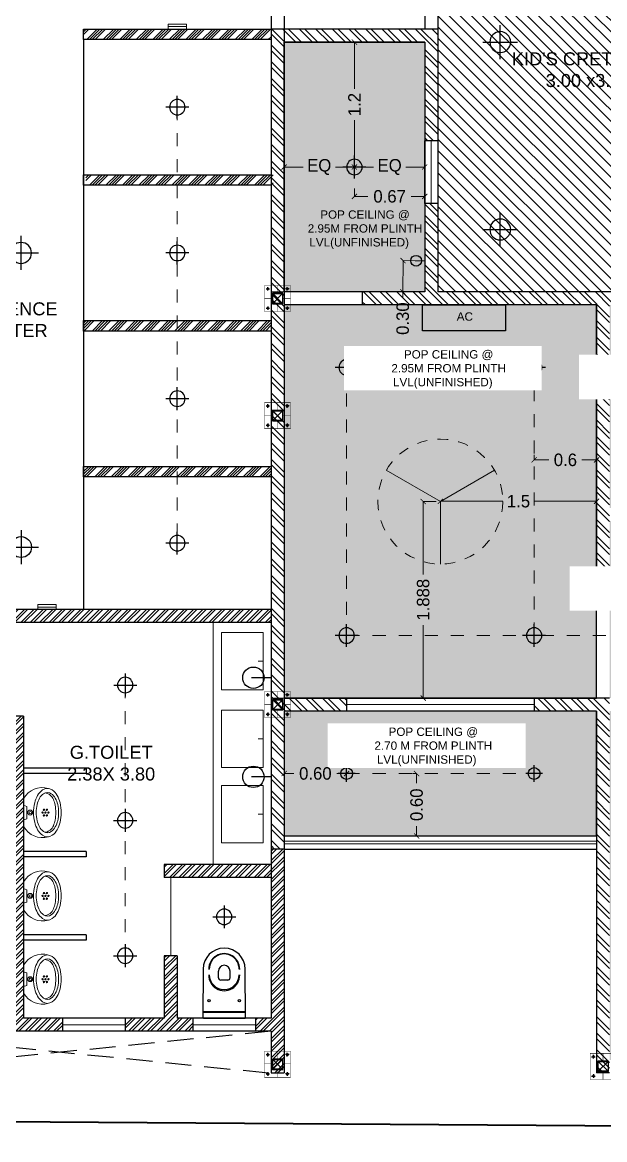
# Model space of a CAD drawing. Header units: metres. Extents: x 494 to 1845, y -666 to 1061.
# Drawn here: x 1524.31 to 1529.9, y 199.04 to 209.77 of the extents above; entities that cross this region are included whole.
import ezdxf

# ---------------------------------------------------------------- set-up
doc = ezdxf.new("R2010")
doc.units = ezdxf.units.M
doc.header["$MEASUREMENT"] = 0
for name, pattern in [('1', [0]), ('141011 - Typical Flr Plans -1 - 1.5 & 1-2 BHK_ Kolshet Namrata1$0$HIDDEN', [0.375, 0.25, -0.125]), ('_ZCAD_DYNDIM_LINETYPE_DATA_NAME_', [0.25, 0.125, -0.125]), ('HIDDEN', [0.375, 0.25, -0.125])]:
    doc.linetypes.add(name, pattern=pattern)
doc.layers.get('Defpoints').update_dxf_attribs({"color": 12})
for name, color, linetype, lineweight in [('01 WALL', 7, 'Continuous', 25), ('A-Wall', 7, 'Continuous', 18), ('A-Wall Hatch', 8, 'Continuous', 9), ('DIMENSION', 8, 'Continuous', 5), ('ele ref line', 44, 'Continuous', 9), ('elec block', 14, 'Continuous', 9), ('Grid', 1, 'Continuous', 25), ('SCPL_BOLTS', 11, 'Continuous', 15), ('SCPL_ST PLATE', 222, 'Continuous', 0), ('VDA - FALSE CEILING', 7, 'Continuous', 5), ('VDA-DOOR', 23, 'Continuous', 5), ('VDA-HATCH', 8, 'Continuous', 9), ('VDA-PLUMBING', 8, 'Continuous', 13), ('VDA-RAILING', 25, 'Continuous', 5), ('VDA-SLIDING DOOR', 4, 'Continuous', 9), ('VDA-WALL', 250, 'Continuous', 25), ('VDA-WINDOW', 5, 'Continuous', 9), ('VDA_FURNITURE', 8, 'Continuous', 13)]:
    doc.layers.add(name, color=color, linetype=linetype, lineweight=lineweight)
for name, color, linetype in [('BASE PLATE', 3, 'Continuous'), ('CEILING', 7, 'Continuous'), ('ceiling elec', 7, 'Continuous'), ('COLUMN', 1, 'Continuous'), ('PLOT - SURVEY', 1, '1'), ('SCPL HIDDEN', 8, 'HIDDEN'), ('SHEET', 7, 'Continuous'), ('TEXT', 7, 'Continuous'), ('VDA-TEXT', 250, '1'), ('VDA-WALL BELOW', 8, 'Continuous'), ('VDA_ELECTRICAL FIXTURES', 7, 'Continuous'), ('VDA_WALL BELOW', 8, '1')]:
    doc.layers.add(name, color=color, linetype=linetype)
doc.styles.add('arial', font='arial.ttf', dxfattribs={"height": 0.3})
doc.styles.add('RS', font='GOTHIC.TTF')
doc.styles.get("Standard").update_dxf_attribs({"font": 'arial.ttf'})
doc.dimstyles.new('SMALL', dxfattribs={"dimtxt": 0.16, "dimasz": 0.05, "dimexe": 0, "dimexo": 0, "dimgap": 0.05, "dimtad": 0, "dimdec": 1, "dimzin": 0, "dimdsep": 46, "dimtxsty": 'RS', "dimblk": 'ARCHTICK', "dimcen": 2.5, "dimclrd": 256, "dimclre": 256, "dimclrt": 5, "dimadec": 0, "dimazin": 0, "dimtfac": 1, "dimtofl": 0, "dimtmove": 0, "dimatfit": 3, "dimldrblk": 'ARCHTICK', "dimfxl": 0, "dimtolj": 1, "dimtzin": 0, "dimarcsym": 0})

# ---------------------------------------------------------------- blocks, each defined once
blk = doc.blocks.new('athath')
at = {"layer": 'BASE PLATE', "const_width": 0.004}
blk.add_lwpolyline([(382058.464, 2057488.134), (382058.714, 2057488.134), (382058.714, 2057487.884), (382058.464, 2057487.884)], close=True, dxfattribs=at)
at = {"layer": 'COLUMN', "color": 5, "lineweight": 30}
for p, q in [((382058.639, 2057488.059), (382058.539, 2057487.959)), ((382058.639, 2057487.959), (382058.539, 2057488.059))]:
    blk.add_line(p, q, dxfattribs=at)
blk.add_lwpolyline([(382058.539, 2057488.059), (382058.539, 2057487.959), (382058.639, 2057487.959), (382058.639, 2057488.059)], close=True, dxfattribs=at)
at = {"layer": 'Grid', "color": 5, "const_width": 0.002}
blk.add_lwpolyline([(382058.539, 2057488.059), (382058.639, 2057488.059), (382058.639, 2057487.959), (382058.539, 2057487.959)], close=True, dxfattribs=at)
at = {"layer": 'Grid', "color": 5}
blk.add_lwpolyline([(382058.542, 2057488.056), (382058.636, 2057488.056), (382058.636, 2057487.962), (382058.542, 2057487.962)], close=True, dxfattribs=at)
at = {"layer": 'SCPL HIDDEN'}
for p, q in [((382058.513, 2057488.102), (382058.479, 2057488.102)), ((382058.496, 2057488.119), (382058.496, 2057488.085)), ((382058.665, 2057488.102), (382058.699, 2057488.102)), ((382058.682, 2057488.119), (382058.682, 2057488.085)), ((382058.513, 2057487.916), (382058.479, 2057487.916)), ((382058.496, 2057487.899), (382058.496, 2057487.933)), ((382058.665, 2057487.916), (382058.699, 2057487.916)), ((382058.682, 2057487.899), (382058.682, 2057487.933))]:
    blk.add_line(p, q, dxfattribs=at)
at = {"layer": 'SCPL_BOLTS'}
for centre in [(382058.496, 2057488.102), (382058.682, 2057488.102), (382058.496, 2057487.916), (382058.682, 2057487.916)]:
    blk.add_circle(centre, 0.0103, dxfattribs=at)
at = {"layer": 'SCPL_ST PLATE', "const_width": 0.002}
for points in [[(382058.586, 2057488.134), (382058.593, 2057488.134), (382058.593, 2057488.059), (382058.586, 2057488.059)], [(382058.464, 2057488.012), (382058.464, 2057488.005), (382058.539, 2057488.005), (382058.539, 2057488.012)], [(382058.586, 2057487.884), (382058.593, 2057487.884), (382058.593, 2057487.959), (382058.586, 2057487.959)], [(382058.639, 2057488.005), (382058.639, 2057488.012), (382058.714, 2057488.012), (382058.714, 2057488.005)]]:
    blk.add_lwpolyline(points, close=True, dxfattribs=at)
blk = doc.blocks.new('RJRTYJTY')
at = {"layer": 'VDA_ELECTRICAL FIXTURES', "color": 1}
for p, q in [((1034.1393, 54.9462), (1034.1393, 55.1921)), ((1034.2643, 55.0691), (1034.0143, 55.0691))]:
    blk.add_line(p, q, dxfattribs=at)
blk.add_circle((1034.1393, 55.0691), 0.0753, dxfattribs=at)
blk = doc.blocks.new('12w')
at = {"layer": 'VDA_ELECTRICAL FIXTURES', "color": 5, "ltscale": 0.1}
for p, q in [((87910.28, 3817.04), (87910.28, 3823.9)), ((87906.82, 3820.47), (87913.75, 3820.47))]:
    blk.add_line(p, q, dxfattribs=at)
blk.add_circle((87910.28, 3820.47), 2.32, dxfattribs=at)
blk = doc.blocks.new('dffdf')
at = {"layer": 'VDA_ELECTRICAL FIXTURES', "color": 3, "lineweight": 0}
blk.add_line((87569.31, 3338.91), (87577.73, 3338.91), dxfattribs=at)
blk.add_lwpolyline([(87569.31, 3340.04), (87577.73, 3340.04), (87577.73, 3337.77), (87569.31, 3337.77)], close=True, dxfattribs=at)
blk = doc.blocks.new('AEYTUU')
at = {"layer": 'VDA_ELECTRICAL FIXTURES', "color": 6, "ltscale": 0.1}
for p, q in [((8244.0215, -3482.7523), (8243.8964, -3482.7523)), ((8243.959, -3482.8142), (8243.959, -3482.6904))]:
    blk.add_line(p, q, dxfattribs=at)
blk.add_circle((8243.959, -3482.7523), 0.0437, dxfattribs=at)
blk = doc.blocks.new('zw$4BD1')
at = {"color": 6}
blk.add_line((0.103, 0.272), (0.103, 0.085), dxfattribs=at)
at = {"layer": 'SHEET', "color": 6}
blk.add_circle((0.103, 0.103), 0.103, dxfattribs=at)
blk = doc.blocks.new('FAN 1')
at = {"layer": 'elec block', "color": 68, "true_color": 0x394d00}
for q in [(-3723.118, 868.374), (-3722.079, 868.374), (-3722.598, 867.474)]:
    blk.add_line((-3722.598, 868.074), q, dxfattribs=at)
at = {"layer": 'elec block', "color": 68, "linetype": '141011 - Typical Flr Plans -1 - 1.5 & 1-2 BHK_ Kolshet Namrata1$0$HIDDEN', "ltscale": 0.15, "true_color": 0x394d00}
blk.add_circle((-3722.598, 868.074), 0.6, dxfattribs=at)
blk = doc.blocks.new('_ArchTick')
at = {"color": 0, "linetype": 'ByBlock', "const_width": 0.15}
blk.add_lwpolyline([(-0.5, -0.5), (0.5, 0.5)], dxfattribs=at)
blk = doc.blocks.new('*D612')
at = {"layer": 'Defpoints', "color": 0, "transparency": 16777216}
for p in [(-1.774, 4.2), (-1.985, 3.901), (-1.775, 3.9)]:
    blk.add_point(p, dxfattribs=at)
at = {"layer": 'DIMENSION', "lineweight": -2, "transparency": 16777216}
for p, q in [((-1.983, 4.201), (-1.985, 3.901)), ((-1.858, 4.2), (-1.983, 4.201)), ((-1.86, 3.9), (-1.985, 3.901)), ((-1.985, 3.901), (-1.985, 3.851))]:
    blk.add_line(p, q, dxfattribs=at)
at = {"layer": 'DIMENSION', "lineweight": -2, "transparency": 16777216, "xscale": 0.05, "yscale": 0.05, "zscale": 0.05}
for p, rotation in [((-1.983, 4.201), 89.71537325175454), ((-1.985, 3.901), 269.7153732517546)]:
    blk.add_blockref('_ArchTick', p, dxfattribs=dict(at, rotation=rotation))
at = {"layer": 'DIMENSION', "color": 5, "transparency": 16777216, "insert": (-1.986, 3.644), "char_height": 0.12, "attachment_point": 5, "rotation": 89.7154, "style": 'RS'}
blk.add_mtext('\\A1;0.30', dxfattribs=at)
blk = doc.blocks.new('*D613')
at = {"layer": 'Defpoints', "color": 0, "transparency": 16777216}
for p in [(-3.125, 5.1), (-3.125, 5.1), (-2.45, 5.1)]:
    blk.add_point(p, dxfattribs=at)
at = {"layer": 'DIMENSION', "lineweight": -2, "transparency": 16777216}
for p, q in [((-3.125, 5.1), (-3.125, 5.1)), ((-3.125, 5.1), (-2.943, 5.1)), ((-2.45, 5.1), (-2.632, 5.1)), ((-2.45, 5.1), (-2.45, 5.1))]:
    blk.add_line(p, q, dxfattribs=at)
at = {"layer": 'DIMENSION', "lineweight": -2, "transparency": 16777216, "xscale": 0.05, "yscale": 0.05, "zscale": 0.05}
for p, rotation in [((-3.125, 5.1), 180.0000000075909), ((-2.45, 5.1), 7.590962805468772e-09)]:
    blk.add_blockref('_ArchTick', p, dxfattribs=dict(at, rotation=rotation))
at = {"layer": 'DIMENSION', "color": 5, "transparency": 16777216, "insert": (-2.788, 5.1), "char_height": 0.12, "attachment_point": 5, "rotation": 0, "style": 'RS'}
blk.add_mtext('\\A1;EQ', dxfattribs=at)
blk = doc.blocks.new('*D614')
at = {"layer": 'Defpoints', "color": 0, "transparency": 16777216}
for p in [(-2.45, 5.174), (-1.775, 5.174), (-1.775, 5.1)]:
    blk.add_point(p, dxfattribs=at)
at = {"layer": 'DIMENSION', "lineweight": -2, "transparency": 16777216}
for p, q in [((-2.45, 5.174), (-2.45, 5.1)), ((-1.775, 5.174), (-1.775, 5.1)), ((-2.45, 5.1), (-2.268, 5.1)), ((-1.775, 5.1), (-1.957, 5.1))]:
    blk.add_line(p, q, dxfattribs=at)
at = {"layer": 'DIMENSION', "lineweight": -2, "transparency": 16777216, "xscale": 0.05, "yscale": 0.05, "zscale": 0.05, "rotation": 180}
blk.add_blockref('_ArchTick', (-2.45, 5.1), dxfattribs=at)
at = {"layer": 'DIMENSION', "lineweight": -2, "transparency": 16777216, "xscale": 0.05, "yscale": 0.05, "zscale": 0.05}
blk.add_blockref('_ArchTick', (-1.775, 5.1), dxfattribs=at)
at = {"layer": 'DIMENSION', "color": 5, "transparency": 16777216, "insert": (-2.112, 5.1), "char_height": 0.12, "attachment_point": 5, "style": 'RS'}
blk.add_mtext('\\A1;EQ', dxfattribs=at)
blk = doc.blocks.new('*D615')
at = {"layer": 'Defpoints', "color": 0, "transparency": 16777216}
for p in [(-2.45, 4.893), (-1.775, 4.893), (-1.775, 4.818)]:
    blk.add_point(p, dxfattribs=at)
at = {"layer": 'DIMENSION', "lineweight": -2, "transparency": 16777216}
for p, q in [((-2.45, 4.893), (-2.45, 4.818)), ((-1.775, 4.893), (-1.775, 4.818)), ((-2.45, 4.818), (-2.32, 4.818)), ((-1.775, 4.818), (-1.905, 4.818))]:
    blk.add_line(p, q, dxfattribs=at)
at = {"layer": 'DIMENSION', "lineweight": -2, "transparency": 16777216, "xscale": 0.05, "yscale": 0.05, "zscale": 0.05, "rotation": 180}
blk.add_blockref('_ArchTick', (-2.45, 4.818), dxfattribs=at)
at = {"layer": 'DIMENSION', "lineweight": -2, "transparency": 16777216, "xscale": 0.05, "yscale": 0.05, "zscale": 0.05}
blk.add_blockref('_ArchTick', (-1.775, 4.818), dxfattribs=at)
at = {"layer": 'DIMENSION', "color": 5, "transparency": 16777216, "insert": (-2.112, 4.818), "char_height": 0.12, "attachment_point": 5, "style": 'RS'}
blk.add_mtext('\\A1;0.67', dxfattribs=at)
blk = doc.blocks.new('*D616')
at = {"layer": 'Defpoints', "color": 0, "transparency": 16777216}
for p in [(-2.45, 6.3), (-2.415, 6.3), (-2.415, 5.1)]:
    blk.add_point(p, dxfattribs=at)
at = {"layer": 'DIMENSION', "lineweight": -2, "transparency": 16777216}
for p, q in [((-2.415, 6.3), (-2.45, 6.3)), ((-2.45, 6.3), (-2.45, 5.851)), ((-2.45, 5.1), (-2.45, 5.549)), ((-2.415, 5.1), (-2.45, 5.1))]:
    blk.add_line(p, q, dxfattribs=at)
at = {"layer": 'DIMENSION', "lineweight": -2, "transparency": 16777216, "xscale": 0.05, "yscale": 0.05, "zscale": 0.05}
for p, rotation in [((-2.45, 6.3), 90), ((-2.45, 5.1), 270)]:
    blk.add_blockref('_ArchTick', p, dxfattribs=dict(at, rotation=rotation))
at = {"layer": 'DIMENSION', "color": 5, "transparency": 16777216, "insert": (-2.45, 5.7), "char_height": 0.12, "attachment_point": 5, "rotation": 90, "style": 'RS'}
blk.add_mtext('\\A1;1.2', dxfattribs=at)
blk = doc.blocks.new('*D640')
at = {"layer": 'Defpoints', "color": 0, "transparency": 16777216}
for p in [(-1.892, -0.725), (-1.892, -1.325), (-1.853, -1.325)]:
    blk.add_point(p, dxfattribs=at)
at = {"layer": 'DIMENSION', "lineweight": -2, "transparency": 16777216}
for p, q in [((-1.892, -0.725), (-1.853, -0.725)), ((-1.853, -0.725), (-1.853, -0.818)), ((-1.853, -1.325), (-1.853, -1.232)), ((-1.892, -1.325), (-1.853, -1.325))]:
    blk.add_line(p, q, dxfattribs=at)
at = {"layer": 'DIMENSION', "lineweight": -2, "transparency": 16777216, "xscale": 0.05, "yscale": 0.05, "zscale": 0.05}
for p, rotation in [((-1.853, -0.725), 90), ((-1.853, -1.325), 270)]:
    blk.add_blockref('_ArchTick', p, dxfattribs=dict(at, rotation=rotation))
at = {"layer": 'DIMENSION', "color": 5, "transparency": 16777216, "insert": (-1.853, -1.025), "char_height": 0.12, "attachment_point": 5, "rotation": 90, "style": 'RS'}
blk.add_mtext('\\A1;0.60', dxfattribs=at)
blk = doc.blocks.new('*D641')
at = {"layer": 'Defpoints', "color": 0, "transparency": 16777216}
for p in [(-3.125, -0.725), (-3.125, -0.805), (-2.525, -0.805)]:
    blk.add_point(p, dxfattribs=at)
at = {"layer": 'DIMENSION', "lineweight": -2, "transparency": 16777216}
for p, q in [((-3.125, -0.805), (-3.125, -0.725)), ((-3.125, -0.725), (-3.032, -0.725)), ((-2.525, -0.725), (-2.618, -0.725)), ((-2.525, -0.805), (-2.525, -0.725))]:
    blk.add_line(p, q, dxfattribs=at)
at = {"layer": 'DIMENSION', "lineweight": -2, "transparency": 16777216, "xscale": 0.05, "yscale": 0.05, "zscale": 0.05, "rotation": 180}
blk.add_blockref('_ArchTick', (-3.125, -0.725), dxfattribs=at)
at = {"layer": 'DIMENSION', "lineweight": -2, "transparency": 16777216, "xscale": 0.05, "yscale": 0.05, "zscale": 0.05}
blk.add_blockref('_ArchTick', (-2.525, -0.725), dxfattribs=at)
at = {"layer": 'DIMENSION', "color": 5, "transparency": 16777216, "insert": (-2.825, -0.725), "char_height": 0.12, "attachment_point": 5, "style": 'RS'}
blk.add_mtext('\\A1;0.60', dxfattribs=at)
blk = doc.blocks.new('*D642')
at = {"layer": 'Defpoints', "color": 0, "transparency": 16777216}
for p in [(-0.725, 2.337), (-0.125, 2.337), (-0.125, 2.287)]:
    blk.add_point(p, dxfattribs=at)
at = {"layer": 'DIMENSION', "lineweight": -2, "transparency": 16777216}
for p, q in [((-0.725, 2.337), (-0.725, 2.287)), ((-0.725, 2.287), (-0.584, 2.287)), ((-0.125, 2.287), (-0.266, 2.287)), ((-0.125, 2.337), (-0.125, 2.287))]:
    blk.add_line(p, q, dxfattribs=at)
at = {"layer": 'DIMENSION', "lineweight": -2, "transparency": 16777216, "xscale": 0.05, "yscale": 0.05, "zscale": 0.05, "rotation": 180}
blk.add_blockref('_ArchTick', (-0.725, 2.287), dxfattribs=at)
at = {"layer": 'DIMENSION', "lineweight": -2, "transparency": 16777216, "xscale": 0.05, "yscale": 0.05, "zscale": 0.05}
blk.add_blockref('_ArchTick', (-0.125, 2.287), dxfattribs=at)
at = {"layer": 'DIMENSION', "color": 5, "transparency": 16777216, "insert": (-0.425, 2.287), "char_height": 0.12, "attachment_point": 5, "style": 'RS'}
blk.add_mtext('\\A1;0.6', dxfattribs=at)
blk = doc.blocks.new('*D643')
at = {"layer": 'Defpoints', "color": 0, "transparency": 16777216}
for p in [(-1.625, 1.888), (-1.625, 0), (-1.79, 0)]:
    blk.add_point(p, dxfattribs=at)
at = {"layer": 'DIMENSION', "lineweight": -2, "transparency": 16777216}
for p, q in [((-1.665, 1.888), (-1.79, 1.888)), ((-1.79, 1.888), (-1.79, 1.187)), ((-1.79, 0), (-1.79, 0.7)), ((-1.665, 0), (-1.79, 0))]:
    blk.add_line(p, q, dxfattribs=at)
at = {"layer": 'DIMENSION', "lineweight": -2, "transparency": 16777216, "xscale": 0.05, "yscale": 0.05, "zscale": 0.05}
for p, rotation in [((-1.79, 1.888), 90.00019656091591), ((-1.79, 0), 270.0001965609159)]:
    blk.add_blockref('_ArchTick', p, dxfattribs=dict(at, rotation=rotation))
at = {"layer": 'DIMENSION', "color": 5, "transparency": 16777216, "insert": (-1.79, 0.944), "char_height": 0.12, "attachment_point": 5, "rotation": 90.0002, "style": 'RS'}
blk.add_mtext('\\A1;1.888', dxfattribs=at)
blk = doc.blocks.new('*D644')
at = {"layer": 'Defpoints', "color": 0, "transparency": 16777216}
for p in [(-1.625, 1.887), (-0.125, 1.89), (-0.125, 1.887)]:
    blk.add_point(p, dxfattribs=at)
at = {"layer": 'DIMENSION', "lineweight": -2, "transparency": 16777216}
for p, q in [((-1.625, 1.887), (-1.625, 1.89)), ((-1.625, 1.89), (-1.025, 1.89)), ((-0.125, 1.89), (-0.725, 1.89)), ((-0.125, 1.887), (-0.125, 1.89))]:
    blk.add_line(p, q, dxfattribs=at)
at = {"layer": 'DIMENSION', "lineweight": -2, "transparency": 16777216, "xscale": 0.05, "yscale": 0.05, "zscale": 0.05}
for p, rotation in [((-1.625, 1.89), 179.999768509962), ((-0.125, 1.89), 359.9997685099619)]:
    blk.add_blockref('_ArchTick', p, dxfattribs=dict(at, rotation=rotation))
at = {"layer": 'DIMENSION', "color": 5, "transparency": 16777216, "insert": (-0.875, 1.89), "char_height": 0.12, "attachment_point": 5, "rotation": 359.9998, "style": 'RS'}
blk.add_mtext('\\A1;1.5', dxfattribs=at)
blk = doc.blocks.new('FDG GHGS')
at = {"layer": 'VDA_ELECTRICAL FIXTURES', "color": 1}
blk.add_lwpolyline([(2747.225, -2336.761), (2751.192, -2336.761), (2751.192, -2338.001), (2747.225, -2338.001)], close=True, dxfattribs=at)
at = {"layer": 'VDA_ELECTRICAL FIXTURES', "extrusion": (-0.000127556, -1.52776e-05, 1), "insert": (2749.25, -2337.113, 0), "char_height": 0.4, "width": 11.8893, "attachment_point": 2, "text_direction": (1, 0, 0.000128)}
blk.add_mtext('AC', dxfattribs=at)
blk = doc.blocks.new('asfsdf')
at = {"layer": 'A-Wall Hatch', "ltscale": 0.1}
h = blk.add_hatch(dxfattribs=at)
h.set_pattern_fill('ANSI32', color=256, scale=0.3, angle=270)
h.set_pattern_definition([(315, (3.125, -3.6), (0.0795495, 0.0795495), []), (315, (3.125, -3.65303), (0.0795495, 0.0795495), [])])
h.paths.add_polyline_path([(1.35, 6), (1.475, 6), (1.475, 6.9), (4.825, 6.9), (4.825, 3.475), (3.575, 3.475), (3.575, 3.35), (5.3, 3.35), (5.3, 3.475), (4.95, 3.475), (4.95, 4.825), (5.3, 4.825), (5.3, 4.95), (4.95, 4.95), (4.95, 7.025), (1.35, 7.025)])
h.paths.add_polyline_path([(-3.25, -1.45), (-3.125, -1.45), (-3.125, 6.3), (-1.775, 6.3), (-1.775, 5.35), (-1.65, 5.35), (-1.65, 6.425), (-3.25, 6.425)])
h.paths.add_polyline_path([(-2.375, 3.775), (-0.125, 3.775), (-0.125, 0.9), (0, 0.9), (0, 3.775), (0.375, 3.775), (0.375, 3.9), (-1.65, 3.9), (-1.65, 4.75), (-1.775, 4.75), (-1.775, 3.9), (-2.375, 3.9)])
h.paths.add_polyline_path([(0.9, -0.125), (3, -0.125), (3, -3.6), (3.125, -3.6), (3.125, 0), (0.9, 0)])
h.paths.add_polyline_path([(5.425, -0.125), (5.425, -2.05), (5.55, -2.05), (5.55, -0.125), (6.425, -0.125), (6.425, 4.95), (6.3, 4.95), (6.3, 0), (5.425, 0)])
h.paths.add_polyline_path([(0.975, 3.7751), (0.975, 3.9), (1.35, 3.9), (1.35, 4.8), (1.475, 4.8), (1.475, 3.9), (2.375, 3.9), (2.375, 3.35), (2.25, 3.35), (2.25, 3.775), (1.475, 3.775), (1.475, 0.9), (1.35, 0.9), (1.35, 1.7), (0.75, 1.7), (0.75, 1.825), (1.35, 1.825), (1.35, 3.775), (0.9809, 3.775), (0.9809, 3.7751)])
h.paths.add_polyline_path([(-0.725, -0.125), (-0.125, -0.125), (-0.125, -3.6), (0, -3.6), (0, 0), (-0.725, 0)])
h.paths.add_polyline_path([(-3.125, -0.125), (-3.125, 0), (-2.525, 0), (-2.525, -0.125)])
h.paths.add_polyline_path([(4.925, -0.125), (4.925, 0), (5.425, 0), (5.425, -0.125)])
at = {"layer": 'VDA-HATCH', "true_color": 0xdbdbdb}
h = blk.add_hatch(color=254, dxfattribs=at)
h.dxf.hatch_style = 1
h.paths.add_polyline_path([(6.3, 0), (1.475, 0), (1.475, 3.775), (2.25, 3.775), (2.25, 3.35), (6.3, 3.35)])
h.paths.add_polyline_path([(1.475, 3.9), (2.375, 3.9), (2.375, 3.475), (4.825, 3.475), (4.825, 6.9), (1.475, 6.9)])
h.paths.add_polyline_path([(-0.125, 3.775), (-3.125, 3.775), (-3.125, 0), (-0.125, 0)])
h.paths.add_polyline_path([(3, -0.125), (0, -0.125), (0, -3.475), (3, -3.475)])
h.paths.add_polyline_path([(-1.775, 3.9), (-3.125, 3.9), (-3.125, 6.3), (-1.775, 6.3)])
h.paths.add_polyline_path([(1.35, 1.825), (0, 1.825), (0, 3.775), (1.35, 3.775)])
h.paths.add_polyline_path([(1.35, 1.7), (0, 1.7), (0, 0), (1.35, 0)])
h.paths.add_polyline_path([(4.95, 4.825), (6.3, 4.825), (6.3, 3.475), (4.95, 3.475)])
at = {"layer": 'VDA-HATCH', "true_color": 0xb2b2b2}
h = blk.add_hatch(color=253, dxfattribs=at)
h.dxf.hatch_style = 1
h.paths.add_polyline_path([(3.125, -1.925), (5.425, -1.925), (5.425, -0.125), (3.125, -0.125)])
h.paths.add_polyline_path([(-3.125, -1.325), (-0.125, -1.325), (-0.125, -0.125), (-3.125, -0.125)])
blk.add_lwpolyline([(-3.125, -0.0001), (-3.25, -0.0001), (-3.25, 3.9), (-3.125, 3.9)], close=True)
at = {"layer": 'CEILING', "color": 6}
for points in [[(-1.775, 3.9), (-3.125, 3.9), (-3.125, 6.3), (-1.775, 6.3)], [(-0.125, 3.775), (-3.125, 3.775), (-3.125, 0), (-0.125, 0)], [(-3.125, -1.325), (-0.125, -1.325), (-0.125, -0.125), (-3.125, -0.125)]]:
    blk.add_lwpolyline(points, close=True, dxfattribs=at)
at = {"layer": 'VDA - FALSE CEILING', "color": 253, "linetype": '_ZCAD_DYNDIM_LINETYPE_DATA_NAME_'}
for p, q in [((1.9641, 0.6), (-0.6141, 0.6)), ((-2.525, -0.725), (-0.7251, -0.725))]:
    blk.add_line(p, q, dxfattribs=at)
blk.add_lwpolyline([(-2.525, 0.6), (-0.725, 0.6), (-0.725, 3.175), (-2.525, 3.175)], close=True, dxfattribs=at)
at = {"layer": 'VDA-RAILING'}
for p, q in [((-3.125, -1.375), (-0.125, -1.375)), ((-3.125, -1.4), (-0.125, -1.4))]:
    blk.add_line(p, q, dxfattribs=at)
at = {"layer": 'VDA-SLIDING DOOR'}
blk.add_line((-0.725, -0.0625), (-2.525, -0.0625), dxfattribs=at)
at = {"layer": 'VDA-WALL'}
for p, q in [((-3.25, 6.425), (-3.25, -1.45)), ((-1.65, 6.425), (-3.25, 6.425)), ((-1.65, 6.425), (-1.65, 5.35)), ((-3.125, 6.3), (-3.125, 0)), ((-1.775, 6.3), (-3.125, 6.3)), ((-1.775, 6.3), (-1.775, 5.35)), ((-1.65, 5.35), (-1.775, 5.35)), ((-1.775, 4.75), (-1.775, 3.9)), ((-1.65, 4.75), (-1.775, 4.75)), ((-1.65, 4.75), (-1.65, 3.9)), ((-1.775, 3.9), (-2.375, 3.9)), ((-2.375, 3.9), (-2.375, 3.775)), ((0.375, 3.9), (-1.65, 3.9)), ((-0.125, 3.775), (-2.375, 3.775)), ((-0.125, 3.775), (-0.125, 0.9)), ((0, 0.9), (-0.125, 0.9)), ((-2.525, 0), (-3.125, 0)), ((-2.525, 0), (-2.525, -0.125)), ((0, 0), (-0.725, 0)), ((-0.725, 0), (-0.725, -0.125)), ((-3.125, -0.125), (-3.125, -1.45)), ((-2.525, -0.125), (-3.125, -0.125)), ((-0.125, -0.125), (-0.725, -0.125)), ((-0.125, -0.125), (-0.125, -3.6)), ((-3.125, -1.45), (-3.25, -1.45)), ((0, -3.6), (-0.125, -3.6))]:
    blk.add_line(p, q, dxfattribs=at)
at = {"layer": 'VDA-WALL BELOW'}
for p, q in [((-1.775, 4.75), (-1.775, 5.35)), ((-1.6501, 5.35), (-1.6501, 4.75)), ((-0.725, 0), (-2.525, 0)), ((-0.725, -0.125), (-2.525, -0.125)), ((-3.125, -1.325), (-0.125, -1.325)), ((-3.125, -1.45), (-0.125, -1.45))]:
    blk.add_line(p, q, dxfattribs=at)
at = {"layer": 'VDA-WINDOW'}
blk.add_line((-1.7126, 5.35), (-1.7126, 4.75), dxfattribs=at)
at = {"xscale": 0.4999999999995894, "yscale": 0.4999999999995894, "zscale": 0.4999999999995894, "rotation": 270}
blk.add_blockref('zw$4BD1', (-1.9094, 4.2513), dxfattribs=at)
at = {"layer": '01 WALL', "xscale": 1.296, "yscale": 1.296, "zscale": 1.296}
for p in [(-10686.6958, 4512.922), (-10684.8959, 4512.922)]:
    blk.add_blockref('AEYTUU', p, dxfattribs=at)
at = {"layer": 'A-Wall', "color": 2, "xscale": 0.2008498186047711, "yscale": 0.2008498186047711, "zscale": 0.2008498186047711}
blk.add_blockref('FDG GHGS', (-553.5764, 473.113), dxfattribs=at)
at = {"layer": 'ceiling elec', "color": 55, "lineweight": 0, "xscale": -0.032002010394372, "yscale": 0.032002010394372, "zscale": 0.032002010394372}
for p in [(2810.8557, -117.1627), (2810.7807, -119.0877), (2812.5807, -119.0877), (2810.7807, -121.6627), (2812.5807, -121.6627)]:
    blk.add_blockref('12w', p, dxfattribs=at)
at = {"layer": 'ele ref line', "color": 14}
blk.add_blockref('FAN 1', (3720.9733, -866.1868), dxfattribs=at)
at = {"layer": 'TEXT', "extrusion": (-0.000127556, 1.52776e-05, 1), "insert": (-2.4043, 4.6836, 0), "char_height": 0.08, "width": 1.819509, "attachment_point": 2, "text_direction": (1, 0, 0.000128)}
blk.add_mtext('\\pi0.11179;POP CEILING @\\P2.95M FROM PLINTH LVL(UNFINISHED)', dxfattribs=at)
at = {"layer": 'DIMENSION'}
for p1, p2, distance, override, picture, middle in [((-2.415, 5.1), (-2.415, 6.3), 0.035, {"dimtxt": 0.12, "dimblk": 'ArchTick'}, '*D616', (-2.45, 5.7)), ((-2.44998, 4.89259), (-1.775, 4.89259), -0.07412, {"dimtxt": 0.12, "dimdec": 2, "dimblk": 'ArchTick'}, '*D615', (-2.11249, 4.81847)), ((-1.7735, 4.2), (-1.775, 3.9), -0.2099, {"dimtxt": 0.12, "dimdec": 2, "dimblk": 'ArchTick'}, '*D612', (-1.9862, 3.6444)), ((-0.725, 2.3375), (-0.125, 2.3375), -0.0506, {"dimtxt": 0.12, "dimblk": 'ArchTick'}, '*D642', (-0.425, 2.2869)), ((-1.625, 1.8875), (-0.125, 1.8875), 0.0029, {"dimtxt": 0.12, "dimblk": 'ArchTick'}, '*D644', (-0.875, 1.8904)), ((-1.62501, 1.88751), (-1.625, 0), -0.16491, {"dimtxt": 0.12, "dimdec": 3, "dimblk": 'ArchTick'}, '*D643', (-1.78991, 0.94375)), ((-2.525, -0.8053), (-3.125, -0.8053), -0.0802, {"dimtxt": 0.12, "dimdec": 2, "dimblk": 'ArchTick'}, '*D641', (-2.825, -0.725)), ((-1.8924, -0.725), (-1.8924, -1.325), 0.0391, {"dimtxt": 0.12, "dimdec": 2, "dimblk": 'ArchTick'}, '*D640', (-1.8533, -1.025))]:
    dim = blk.add_aligned_dim(p1=p1, p2=p2, distance=distance, dimstyle='SMALL', override=override, dxfattribs=at)
    dim.commit()
    dim.dimension.update_dxf_attribs({"geometry": picture, "text_midpoint": middle})
for p1, p2, distance, picture, middle in [((-2.45, 5.1), (-3.125, 5.1), 0, '*D613', (-2.7875, 5.1)), ((-2.45, 5.1741), (-1.775, 5.1741), -0.0741, '*D614', (-2.1125, 5.1))]:
    dim = blk.add_aligned_dim(p1=p1, p2=p2, distance=distance, text='EQ', dimstyle='SMALL', override={"dimtxt": 0.12, "dimblk": 'ArchTick'}, dxfattribs=at)
    dim.commit()
    dim.dimension.update_dxf_attribs({"geometry": picture, "text_midpoint": middle})
at = {"layer": 'TEXT', "extrusion": (-0.000127556, 1.52776e-05, 1), "char_height": 0.08, "width": 1.819509, "attachment_point": 2, "text_direction": (1, 0, 0.000128), "bg_fill": 2}
for s, insert in [('\\pi0.11179;POP CEILING @\\P2.95M FROM PLINTH LVL(UNFINISHED)', (-1.6014, 3.3408, 0)), ('\\pi0.11179;POP CEILING @\\P2.95M FROM PLINTH LVL(UNFINISHED)', (0.6543, 3.2565, -0.0001)), ('\\pi0.11179;POP CEILING @\\P2.95M FROM PLINTH LVL(UNFINISHED)', (0.5652, 1.2246, -0.0001)), ('\\pi0.12731;POP CEILING @\\P2.70 M FROM PLINTH LVL(UNFINISHED)', (-1.7562, -0.2838, -0.0001))]:
    blk.add_mtext(s, dxfattribs=dict(at, insert=insert))

msp = doc.modelspace()

# ---------------------------------------------------------------- linework, layer by layer
at = {"layer": 'VDA - FALSE CEILING', "color": 253, "linetype": '_ZCAD_DYNDIM_LINETYPE_DATA_NAME_'}
for p, q in [((1525.7949, 208.957), (1525.7949, 204.7695)), ((1525.295, 203.407), (1525.2945, 200.807))]:
    msp.add_line(p, q, dxfattribs=at)
at = {"layer": 'VDA-DOOR'}
msp.add_line((1525.7325, 200.807), (1525.7325, 201.557, 0.0029), dxfattribs=at)
at = {"layer": 'VDA-PLUMBING', "color": 254}
for p, q in [((1526.62, 203.6371), (1526.5697, 203.6371)), ((1526.62, 202.8892), (1526.5697, 202.8892)), ((1524.32, 202.2527, 0), (1524.3498, 202.2415, 0)), ((1524.3498, 202.2415, 0), (1524.3498, 202.1224, 0)), ((1524.32, 202.1112, 0), (1524.3498, 202.1224, 0)), ((1526.62, 202.1663), (1526.5697, 202.1663)), ((1524.32, 201.4527, 0), (1524.3498, 201.4415, 0)), ((1524.3498, 201.4415, 0), (1524.3498, 201.3224, 0)), ((1524.32, 201.3112, 0), (1524.3498, 201.3224, 0)), ((1524.32, 200.6527, 0), (1524.3498, 200.6415, 0)), ((1524.3498, 200.6415, 0), (1524.3498, 200.5224, 0)), ((1524.32, 200.5112, 0), (1524.3498, 200.5224, 0))]:
    msp.add_line(p, q, dxfattribs=at)
at = {"layer": 'VDA-PLUMBING', "color": 254, "lineweight": -3}
for p, q in [((1526.1889, 200.5958, -1.776), (1526.1889, 200.6588, -1.776)), ((1526.2786, 200.5737, -1.776), (1526.2113, 200.5737, -1.776)), ((1526.3011, 200.5962, -1.776), (1526.3011, 200.6592, -1.776)), ((1526.4496, 200.2603, -1.776), (1526.0404, 200.2603, -1.776)), ((1526.4487, 200.2694, -1.776), (1526.0412, 200.2694, -1.776))]:
    msp.add_line(p, q, dxfattribs=at)
at = {"layer": 'VDA-PLUMBING', "color": 254, "elevation": -0.7094}
for points in [[(1526.22, 203.3621), (1526.62, 203.3621), (1526.62, 203.9121), (1526.22, 203.9121)], [(1526.22, 202.6142), (1526.62, 202.6142), (1526.62, 203.1642), (1526.22, 203.1642)], [(1526.22, 201.8913), (1526.62, 201.8913), (1526.62, 202.4413), (1526.22, 202.4413)]]:
    msp.add_lwpolyline(points, close=True, dxfattribs=at)
at = {"layer": 'VDA-PLUMBING', "color": 254, "elevation": 0, "flags": 128}
for points in [[(1524.5573, 201.9501, -0.351623), (1524.32, 202.0482), (1524.32, 202.3157, -0.351623), (1524.5573, 202.4138)], [(1524.5573, 201.1501, -0.351623), (1524.32, 201.2482), (1524.32, 201.5157, -0.351623), (1524.5573, 201.6138)], [(1524.5573, 200.3501, -0.351623), (1524.32, 200.4482), (1524.32, 200.7157, -0.351623), (1524.5573, 200.8138)]]:
    msp.add_lwpolyline(points, format="xyb", dxfattribs=at)
at = {"layer": 'VDA-PLUMBING', "color": 254, "elevation": 0}
for points in [[(1524.5942, 201.9646, -0.3245975), (1524.5017, 201.9646, -0.1064941), (1524.4541, 202.0176, -0.0717498), (1524.4262, 202.0886, -0.1166122), (1524.4262, 202.2754, -0.0717498), (1524.4541, 202.3463, -0.1064941), (1524.5017, 202.3994, -0.3245975), (1524.5942, 202.3994, -0.1064941), (1524.6418, 202.3463, -0.0717498), (1524.6697, 202.2754, -0.1166122), (1524.6697, 202.0886, -0.0717498), (1524.6418, 202.0176, -0.1064941), (1524.5942, 201.9646, -0.158235)], [(1524.4494, 202.1039, -0.113183), (1524.4494, 202.26, -0.0701614), (1524.472, 202.3191, -0.1061036), (1524.5108, 202.3636, -0.3327054), (1524.5851, 202.3636, -0.1061036), (1524.6239, 202.3191, -0.0701614), (1524.6465, 202.26, -0.113183), (1524.6465, 202.1039, -0.0701614), (1524.6239, 202.0448, -0.1061036), (1524.5851, 202.0004, -0.3327054), (1524.5108, 202.0004, -0.1061036), (1524.472, 202.0448, -0.0701614), (1524.4494, 202.1039, -0.0564114)], [(1524.6282, 202.182, 0.0441599), (1524.6216, 202.2538, 0.0585039), (1524.6051, 202.3079, 0.1005218), (1524.5752, 202.3504, 0.041446), (1524.5492, 202.3654, 0.1013012), (1524.5247, 202.3702, 0.0035954), (1524.5218, 202.3701)], [(1524.6282, 202.182, -0.0441599), (1524.6216, 202.1101, -0.0585039), (1524.6051, 202.056, -0.1005218), (1524.5752, 202.0136, -0.041446), (1524.5492, 201.9986, -0.1013012), (1524.5247, 201.9938, -0.0035954), (1524.5218, 201.9938)], [(1524.5942, 201.1646, -0.3245975), (1524.5017, 201.1646, -0.1064941), (1524.4541, 201.2176, -0.0717498), (1524.4262, 201.2886, -0.1166122), (1524.4262, 201.4754, -0.0717498), (1524.4541, 201.5463, -0.1064941), (1524.5017, 201.5994, -0.3245975), (1524.5942, 201.5994, -0.1064941), (1524.6418, 201.5463, -0.0717498), (1524.6697, 201.4754, -0.1166122), (1524.6697, 201.2886, -0.0717498), (1524.6418, 201.2176, -0.1064941), (1524.5942, 201.1646, -0.158235)], [(1524.4494, 201.3039, -0.113183), (1524.4494, 201.46, -0.0701614), (1524.472, 201.5191, -0.1061036), (1524.5108, 201.5636, -0.3327054), (1524.5851, 201.5636, -0.1061036), (1524.6239, 201.5191, -0.0701614), (1524.6465, 201.46, -0.113183), (1524.6465, 201.3039, -0.0701614), (1524.6239, 201.2448, -0.1061036), (1524.5851, 201.2004, -0.3327054), (1524.5108, 201.2004, -0.1061036), (1524.472, 201.2448, -0.0701614), (1524.4494, 201.3039, -0.0564114)], [(1524.6282, 201.382, 0.0441599), (1524.6216, 201.4538, 0.0585039), (1524.6051, 201.5079, 0.1005218), (1524.5752, 201.5504, 0.041446), (1524.5492, 201.5654, 0.1013012), (1524.5247, 201.5702, 0.0035954), (1524.5218, 201.5701)], [(1524.6282, 201.382, -0.0441599), (1524.6216, 201.3101, -0.0585039), (1524.6051, 201.256, -0.1005218), (1524.5752, 201.2136, -0.041446), (1524.5492, 201.1986, -0.1013012), (1524.5247, 201.1938, -0.0035954), (1524.5218, 201.1938)], [(1524.5942, 200.3646, -0.3245975), (1524.5017, 200.3646, -0.1064941), (1524.4541, 200.4176, -0.0717498), (1524.4262, 200.4886, -0.1166122), (1524.4262, 200.6754, -0.0717498), (1524.4541, 200.7463, -0.1064941), (1524.5017, 200.7994, -0.3245975), (1524.5942, 200.7994, -0.1064941), (1524.6418, 200.7463, -0.0717498), (1524.6697, 200.6754, -0.1166122), (1524.6697, 200.4886, -0.0717498), (1524.6418, 200.4176, -0.1064941), (1524.5942, 200.3646, -0.158235)], [(1524.4494, 200.5039, -0.113183), (1524.4494, 200.66, -0.0701614), (1524.472, 200.7191, -0.1061036), (1524.5108, 200.7636, -0.3327054), (1524.5851, 200.7636, -0.1061036), (1524.6239, 200.7191, -0.0701614), (1524.6465, 200.66, -0.113183), (1524.6465, 200.5039, -0.0701614), (1524.6239, 200.4448, -0.1061036), (1524.5851, 200.4004, -0.3327054), (1524.5108, 200.4004, -0.1061036), (1524.472, 200.4448, -0.0701614), (1524.4494, 200.5039, -0.0564114)], [(1524.6282, 200.582, 0.0441599), (1524.6216, 200.6538, 0.0585039), (1524.6051, 200.7079, 0.1005218), (1524.5752, 200.7504, 0.041446), (1524.5492, 200.7654, 0.1013012), (1524.5247, 200.7702, 0.0035954), (1524.5218, 200.7701)], [(1524.6282, 200.582, -0.0441599), (1524.6216, 200.5101, -0.0585039), (1524.6051, 200.456, -0.1005218), (1524.5752, 200.4136, -0.041446), (1524.5492, 200.3986, -0.1013012), (1524.5247, 200.3938, -0.0035954), (1524.5218, 200.3938)]]:
    msp.add_lwpolyline(points, format="xyb", dxfattribs=at)
at = {"layer": 'VDA-PLUMBING', "color": 254, "lineweight": -3, "elevation": -1.776}
msp.add_lwpolyline([(1526.442, 200.207, 0.4158599), (1526.4499, 200.2149), (1526.447, 200.6783, 1), (1526.043, 200.6783), (1526.0401, 200.2149, 0.4158599), (1526.048, 200.207)], format="xyb", close=True, dxfattribs=at)
at = {"layer": 'VDA-PLUMBING', "color": 254}
for centre, radius in [((1524.3829, 202.182, 0), 0.0234), ((1524.3829, 202.182, 0), 0.0113), ((1524.5011, 202.182, 0), 0.0068), ((1524.5152, 202.2088, 0), 0.0068), ((1524.5293, 202.182, 0), 0.0068), ((1524.5434, 202.2088, 0), 0.0068), ((1524.5575, 202.182, 0), 0.0068), ((1524.5152, 202.1551, 0), 0.0068), ((1524.5434, 202.1551, 0), 0.0068), ((1524.3829, 201.382, 0), 0.0234), ((1524.3829, 201.382, 0), 0.0113), ((1524.5011, 201.382, 0), 0.0068), ((1524.5152, 201.4088, 0), 0.0068), ((1524.5152, 201.3551, 0), 0.0068), ((1524.5293, 201.382, 0), 0.0068), ((1524.5434, 201.4088, 0), 0.0068), ((1524.5434, 201.3551, 0), 0.0068), ((1524.5575, 201.382, 0), 0.0068), ((1524.3829, 200.582, 0), 0.0234), ((1524.3829, 200.582, 0), 0.0113), ((1524.5011, 200.582, 0), 0.0068), ((1524.5152, 200.6088, 0), 0.0068), ((1524.5293, 200.582, 0), 0.0068), ((1524.5434, 200.6088, 0), 0.0068), ((1524.5575, 200.582, 0), 0.0068), ((1524.5152, 200.5551, 0), 0.0068), ((1524.5434, 200.5551, 0), 0.0068)]:
    msp.add_circle(centre, radius, dxfattribs=at)
at = {"layer": 'VDA-PLUMBING', "color": 254, "lineweight": -3}
for centre in [(1526.0991, 200.3753, -1.776), (1526.3909, 200.3753, -1.776)]:
    msp.add_circle(centre, 0.0112, dxfattribs=at)
for centre, radius, start, end in [((1526.245, 200.6787, -1.776), 0.1489, 358.98526, 181.01474), ((1526.245, 200.6809, -1.776), 0.1432, 358.94588, 181.05412), ((1526.245, 200.6592, -1.776), 0.0561, 0, 180), ((1526.245, 200.6201, -1.776), 0.1489, 178.98526, 1.01474), ((1526.245, 200.6257, -1.776), 0.1433, 181.19291, 358.80709), ((1526.2113, 200.5962, -1.776), 0.0224, 180, 270), ((1526.2786, 200.5962, -1.776), 0.0224, 270, 0)]:
    msp.add_arc(centre, radius, start, end, dxfattribs=at)
at = {"layer": 'VDA-WALL'}
for p, q in [((1524.32, 203.107), (1524.195, 203.107)), ((1524.32, 203.107), (1524.32, 200.207)), ((1524.92, 202.607), (1524.32, 202.607)), ((1524.92, 202.607), (1524.92, 202.557)), ((1524.92, 202.557), (1524.32, 202.557)), ((1524.92, 201.807), (1524.32, 201.807)), ((1524.92, 201.757), (1524.32, 201.757)), ((1524.92, 201.807), (1524.92, 201.757)), ((1525.67, 201.682), (1525.67, 201.557)), ((1524.92, 201.007), (1524.32, 201.007)), ((1524.92, 201.007), (1524.92, 200.957)), ((1524.92, 200.957), (1524.32, 200.957)), ((1525.67, 200.807), (1525.67, 200.207)), ((1525.795, 200.807), (1525.67, 200.807)), ((1525.795, 200.807), (1525.795, 200.207)), ((1524.695, 200.207), (1524.32, 200.207)), ((1524.695, 200.082), (1524.695, 200.207)), ((1525.295, 200.207), (1525.295, 200.082)), ((1525.67, 200.207), (1525.295, 200.207)), ((1525.945, 200.207), (1525.795, 200.207)), ((1525.945, 200.207), (1525.945, 200.082)), ((1526.545, 200.207), (1526.545, 200.082)), ((1524.695, 200.082), (1523.745, 200.082)), ((1525.945, 200.082), (1525.295, 200.082))]:
    msp.add_line(p, q, dxfattribs=at)
at = {"layer": 'VDA-WALL BELOW'}
for p, q in [((1525.295, 200.207), (1524.695, 200.207)), ((1526.545, 200.207), (1525.945, 200.207)), ((1525.295, 200.082), (1524.695, 200.082)), ((1526.545, 200.082), (1525.945, 200.082))]:
    msp.add_line(p, q, dxfattribs=at)
at = {"layer": 'VDA-WINDOW'}
for p, q in [((1525.295, 200.1445), (1524.695, 200.1445)), ((1526.545, 200.1445), (1525.945, 200.1445))]:
    msp.add_line(p, q, dxfattribs=at)
at = {"layer": 'VDA_ELECTRICAL FIXTURES', "color": 6}
for centre in [(1526.5258, 203.4766), (1526.5258, 202.5253)]:
    msp.add_circle(centre, 0.1026, dxfattribs=at)
at = {"layer": 'VDA_FURNITURE', "color": 254}
msp.add_line((1526.14, 204.007), (1526.14, 201.682), dxfattribs=at)
at = {"layer": 'VDA_WALL BELOW'}
msp.add_line((1524.895, 209.607), (1524.895, 204.132), dxfattribs=at)

# ---------------------------------------------------------------- block references
at = {"layer": 'DIMENSION', "color": 6}
msp.add_blockref('asfsdf', (1529.945, 203.2821), dxfattribs=at)
at = {"layer": 'VDA_ELECTRICAL FIXTURES', "lineweight": 0, "xscale": -0.020736, "yscale": 0.020736, "zscale": 0.020736, "rotation": 180}
for p in [(-290.1297, 278.9662), (-291.3796, 273.3912)]:
    msp.add_blockref('dffdf', p, dxfattribs=at)
at = {"layer": 'VDA_ELECTRICAL FIXTURES', "color": 55, "lineweight": 0, "xscale": -0.032002010394372, "yscale": 0.032002010394372, "zscale": 0.032002010394372}
for p in [(4339.1007, 86.6943), (4339.1007, 85.2943), (4339.1007, 83.8943), (4339.1007, 82.5068)]:
    msp.add_blockref('12w', p, dxfattribs=at)
at = {"layer": 'VDA_ELECTRICAL FIXTURES', "xscale": -1.330577846820919, "yscale": 1.330577846820919, "zscale": 1.330577846820919}
msp.add_blockref('RJRTYJTY', (2900.2978, 134.2832), dxfattribs=at)
at = {"layer": 'VDA_ELECTRICAL FIXTURES', "xscale": 1.330577846820919, "yscale": 1.330577846820919, "zscale": 1.330577846820919, "rotation": 180}
msp.add_blockref('RJRTYJTY', (2900.2978, 278.0057), dxfattribs=at)
at = {"layer": 'VDA_ELECTRICAL FIXTURES', "color": 55, "lineweight": 0, "xscale": -0.032002010394372, "yscale": 0.032002010394372, "zscale": 0.032002010394372, "rotation": 180}
for p in [(-1288.0108, 325.6697), (-1288.0112, 324.3697), (-1287.0607, 323.443, -1.776), (-1288.0112, 323.0697)]:
    msp.add_blockref('12w', p, dxfattribs=at)

# ---------------------------------------------------------------- texts
at = {"layer": 'VDA-TEXT', "char_height": 0.125, "width": 4.378113, "attachment_point": 5, "style": 'arial'}
for s, insert in [('EXPERIENCE\\P\\pi0.16913; CENTER', (1524.0828, 206.915)), ('G.TOILET\\P2.38X 3.80', (1525.1604, 202.6558))]:
    msp.add_mtext(s, dxfattribs=dict(at, insert=insert))

# ---------------------------------------------------------------- next in the draw order: hatches: boundary and pattern name
at = {"layer": 'A-Wall Hatch'}
h = msp.add_hatch(dxfattribs=at)
h.set_pattern_fill('ANSI31', color=62, scale=0.61, angle=270)
h.set_pattern_definition([(315, (87.80276, -69.2983), (0.053916892, 0.053916892), [])])
h.paths.add_polyline_path([(1531.295, 210.1821), (1528.295, 210.1821), (1528.295, 209.7071), (1528.295, 209.7071), (1528.295, 209.582), (1528.295, 208.4389), (1528.295, 207.182), (1530.32, 207.1821), (1531.295, 207.182), (1531.295, 207.957)])
h.paths.add_polyline_path([(1543.99, 207.1821), (1541.74, 207.1821), (1541.74, 209.8571), (1543.99, 209.8571)])
at = {"layer": 'VDA-HATCH'}
h = msp.add_hatch(dxfattribs=at)
h.set_pattern_fill('ANSI32', color=256, scale=0.17)
h.set_pattern_definition([(45, (87.25276, -69.2983), (-0.0450780573, 0.0450780573), []), (45, (87.28281, -69.2983), (-0.0450780573, 0.0450780573), [])])
h.paths.add_polyline_path([(1538.92, 213.3839), (1538.9188, 213.5098), (1520.0856, 211.107), (1489.37, 211.107), (1489.37, 210.982), (1520.0935, 210.982)])
h.paths.add_polyline_path([(1500.295, 200.707), (1500.295, 204.132), (1500.42, 204.132), (1500.42, 200.582), (1495.7856, 200.582), (1495.7856, 200.707)])
h.paths.add_polyline_path([(1501.62, 200.582), (1501.62, 200.707), (1502.495, 200.707), (1502.495, 204.132), (1502.5575, 204.132), (1502.62, 204.132), (1502.62, 200.707), (1503.22, 200.707), (1503.22, 200.582)])
h.paths.add_polyline_path([(1507.545, 200.582), (1507.545, 200.707), (1508.145, 200.707), (1508.145, 204.132), (1508.27, 204.132), (1508.27, 200.707), (1508.87, 200.707), (1508.87, 200.582)])
h.paths.add_polyline_path([(1504.72, 200.582), (1504.72, 200.707), (1505.32, 200.707), (1505.32, 204.132), (1505.445, 204.132), (1505.445, 200.707), (1506.045, 200.707), (1506.045, 200.582)])
h.paths.add_polyline_path([(1510.37, 200.582), (1510.37, 200.707), (1510.97, 200.707), (1510.97, 204.132), (1511.095, 204.132), (1511.095, 200.582)])
h.paths.add_polyline_path([(1543.99, 209.8946), (1543.99, 209.9821), (1544.715, 209.9821), (1544.715, 209.8571), (1544.115, 209.8571), (1544.115, 208.6571), (1543.99, 208.6571)])
h.paths.add_polyline_path([(1541.1836, 213.7987), (1542.1382, 213.9205), (1542.3119, 213.9427), (1542.3384, 213.9461), (1543.192, 214.055), (1543.2078, 213.931), (1541.1994, 213.6747)])
h.paths.add_polyline_path([(1546.515, 214.4789), (1546.64, 214.4789), (1546.64, 209.5571), (1546.515, 209.5571)])
h.paths.add_polyline_path([(1489.37, 200.707), (1493.9856, 200.707), (1493.9856, 200.582), (1489.37, 200.582)])
h.paths.add_polyline_path([(1544.9775, 214.2828), (1544.9933, 214.1588), (1546.515, 214.3529), (1546.515, 214.4789)])
h.paths.add_polyline_path([(1524.195, 200.082), (1524.195, 203.107), (1524.32, 203.107), (1524.32, 200.082)])
h.paths.add_polyline_path([(1524.045, 204.007), (1524.045, 204.132), (1526.695, 204.132), (1526.695, 204.007)])
h.paths.add_polyline_path([(1526.695, 201.832), (1526.82, 201.832), (1526.82, 199.682), (1526.695, 199.682)])
h.paths.add_polyline_path([(1545.465, 209.8571), (1545.465, 209.9821), (1546.515, 209.9821), (1546.515, 209.8571)])
h.paths.add_polyline_path([(1525.67, 201.557), (1526.695, 201.557), (1526.695, 201.682), (1525.67, 201.682)])
h.paths.add_polyline_path([(1510.97, 199.682), (1510.97, 199.807), (1511.7262, 199.807), (1511.7262, 199.682)])
h.paths.add_polyline_path([(1513.2262, 199.682), (1513.2262, 199.807), (1514.4887, 199.807), (1514.4887, 199.682)])
h.paths.add_polyline_path([(1510.97, 200.582), (1510.97, 199.807), (1511.095, 199.807), (1511.095, 200.582)])
h.paths.add_polyline_path([(1523.445, 201.107), (1524.195, 201.107), (1524.195, 201.232), (1523.445, 201.232)])
h.paths.add_polyline_path([(1538.92, 213.5099), (1538.92, 213.3839), (1539.4139, 213.4469), (1539.3981, 213.5709)])
h.paths.add_polyline_path([(1525.67, 200.082), (1525.67, 200.807), (1525.795, 200.807), (1525.795, 200.082)])
h.paths.add_polyline_path([(1523.595, 202.7298), (1524.195, 202.7298), (1524.195, 202.8548), (1523.595, 202.8548)])
h.paths.add_polyline_path([(1523.745, 200.082), (1523.745, 200.207), (1524.195, 200.207), (1524.195, 200.082)])
h.paths.add_polyline_path([(1522.695, 200.082), (1522.695, 200.207), (1523.145, 200.207), (1523.145, 200.082)])
h.paths.add_polyline_path([(1536.245, 209.5571), (1536.37, 209.5571), (1536.37, 209.9821), (1536.245, 209.9821), (1536.245, 209.5571)])
h.paths.add_polyline_path([(1538.795, 209.5571), (1538.795, 209.9821), (1538.92, 209.9821), (1538.92, 209.5571)])
h.paths.add_polyline_path([(1541.615, 209.5571), (1541.615, 209.9821), (1541.74, 209.9821), (1541.74, 209.5571), (1541.615, 209.5571)])
h.paths.add_polyline_path([(1525.67, 200.082), (1525.295, 200.082), (1525.295, 200.207), (1525.67, 200.207)])
h.paths.add_polyline_path([(1524.32, 200.082), (1524.32, 200.207), (1524.695, 200.207), (1524.695, 200.082)])
h.paths.add_polyline_path([(1546.515, 208.6571), (1546.64, 208.6571), (1546.64, 208.9571), (1546.515, 208.9571)])
h.paths.add_polyline_path([(1525.795, 200.082), (1525.795, 200.207), (1525.945, 200.207), (1525.945, 200.082)])
h.paths.add_polyline_path([(1526.695, 200.082), (1526.545, 200.082), (1526.545, 200.207), (1526.695, 200.207)])
h.paths.add_polyline_path([(1515.9887, 199.807), (1515.9887, 199.682), (1522.695, 199.682), (1522.695, 204.132), (1517.945, 204.132), (1517.945, 204.007), (1522.57, 204.007), (1522.57, 199.807), (1516.745, 199.807), (1516.745, 204.132), (1516.62, 204.132), (1516.62, 199.807)])
h = msp.add_hatch(dxfattribs=at)
h.set_pattern_fill('ANSI34', color=256, scale=0.149333, angle=360)
h.set_pattern_definition([(45, (1612.43802, 308.04816), (-0.07919592, 0.07919592), []), (45, (1612.46442, 308.04816), (-0.07919592, 0.07919592), []), (45, (1612.49082, 308.04816), (-0.07919592, 0.07919592), []), (45, (1612.51722, 308.04816), (-0.07919592, 0.07919592), [])])
h.paths.add_polyline_path([(1524.895, 206.807), (1526.695, 206.807), (1526.695, 206.907), (1524.895, 206.907)])
h.paths.add_polyline_path([(1524.9166, 208.207), (1526.7166, 208.207), (1526.7166, 208.307), (1524.9166, 208.307)])
h.paths.add_polyline_path([(1524.895, 209.607), (1526.6949, 209.607), (1526.6949, 209.707), (1524.895, 209.707)])
h.paths.add_polyline_path([(1524.895, 205.407), (1526.695, 205.407), (1526.695, 205.507), (1524.895, 205.507)])

# ---------------------------------------------------------------- next in the draw order: linework, layer by layer
at = {"layer": 'PLOT - SURVEY', "color": 250, "linetype": 'Continuous', "lineweight": 40}
msp.add_lwpolyline([(1466.643, 218.1391), (1466.2263, 212.6308), (1465.8297, 210.2384), (1465.2718, 203.8625), (1465.1714, 200.8399), (1480.0173, 200.5204), (1512.9053, 199.2922), (1549.3013, 199.0406)], dxfattribs=at)
at = {"layer": 'VDA-WALL'}
for p, q in [((1526.695, 204.132), (1524.045, 204.132)), ((1526.695, 204.007), (1524.045, 204.007)), ((1526.695, 201.682), (1525.67, 201.682)), ((1526.695, 201.557), (1525.67, 201.557)), ((1526.695, 200.207), (1526.545, 200.207)), ((1526.695, 200.082), (1526.545, 200.082)), ((1526.695, 200.082), (1526.695, 199.682)), ((1526.695, 199.682), (1526.82, 199.682))]:
    msp.add_line(p, q, dxfattribs=at)
at = {"layer": 'VDA-WALL', "color": 252, "linetype": '141011 - Typical Flr Plans -1 - 1.5 & 1-2 BHK_ Kolshet Namrata1$0$HIDDEN', "true_color": 0x939598}
for p, q in [((1522.695, 200.082), (1526.67, 199.682)), ((1526.695, 200.082), (1522.695, 199.682))]:
    msp.add_line(p, q, dxfattribs=at)
at = {"layer": 'VDA-WALL'}
for points in [[(1524.8949, 209.607), (1524.8949, 209.707), (1526.695, 209.707), (1526.695, 209.607)], [(1524.895, 208.207), (1524.895, 208.307), (1526.695, 208.307), (1526.695, 208.207)], [(1524.895, 206.807), (1524.895, 206.907), (1526.695, 206.907), (1526.695, 206.807)], [(1524.895, 205.407), (1524.895, 205.507), (1526.695, 205.507), (1526.695, 205.407)]]:
    msp.add_lwpolyline(points, close=True, dxfattribs=at)
at = {"layer": 'VDA-WALL BELOW'}
for p, q in [((1526.695, 210.3071), (1526.695, 200.207)), ((1526.82, 210.3071), (1526.82, 199.682)), ((1528.17, 210.3071), (1528.17, 209.7071)), ((1528.295, 210.3071), (1528.295, 209.7071))]:
    msp.add_line(p, q, dxfattribs=at)
at = {"layer": 'VDA_ELECTRICAL FIXTURES', "color": 6}
for p, q in [((1526.695, 203.4766), (1526.508, 203.4766)), ((1526.695, 202.5253), (1526.508, 202.5253))]:
    msp.add_line(p, q, dxfattribs=at)

# ---------------------------------------------------------------- next in the draw order: block references
at = {"layer": 'COLUMN', "rotation": 89.99999999999999}
for p in [(2059014.7663, -381851.4696), (2059014.7663, -381852.5947), (2059014.7663, -381855.3696, -0.0001), (2059014.7663, -381858.8246), (2059017.8913, -381858.8447)]:
    msp.add_blockref('athath', p, dxfattribs=at)
at = {"layer": 'VDA_ELECTRICAL FIXTURES', "xscale": -1.330577846820919, "yscale": 1.330577846820919, "zscale": 1.330577846820919}
for p in [(2904.8978, 136.3083), (2904.8978, 134.5083)]:
    msp.add_blockref('RJRTYJTY', p, dxfattribs=at)

# ---------------------------------------------------------------- next in the draw order: texts
at = {"layer": 'VDA-TEXT', "insert": (1529.6736, 209.3163), "char_height": 0.125, "width": 4.378113, "attachment_point": 5, "style": 'arial'}
msp.add_mtext("KID'S CRETCHE\\P\\pi0.17855; 3.00 x3.125", dxfattribs=at)

doc.saveas('drawing.dxf')
